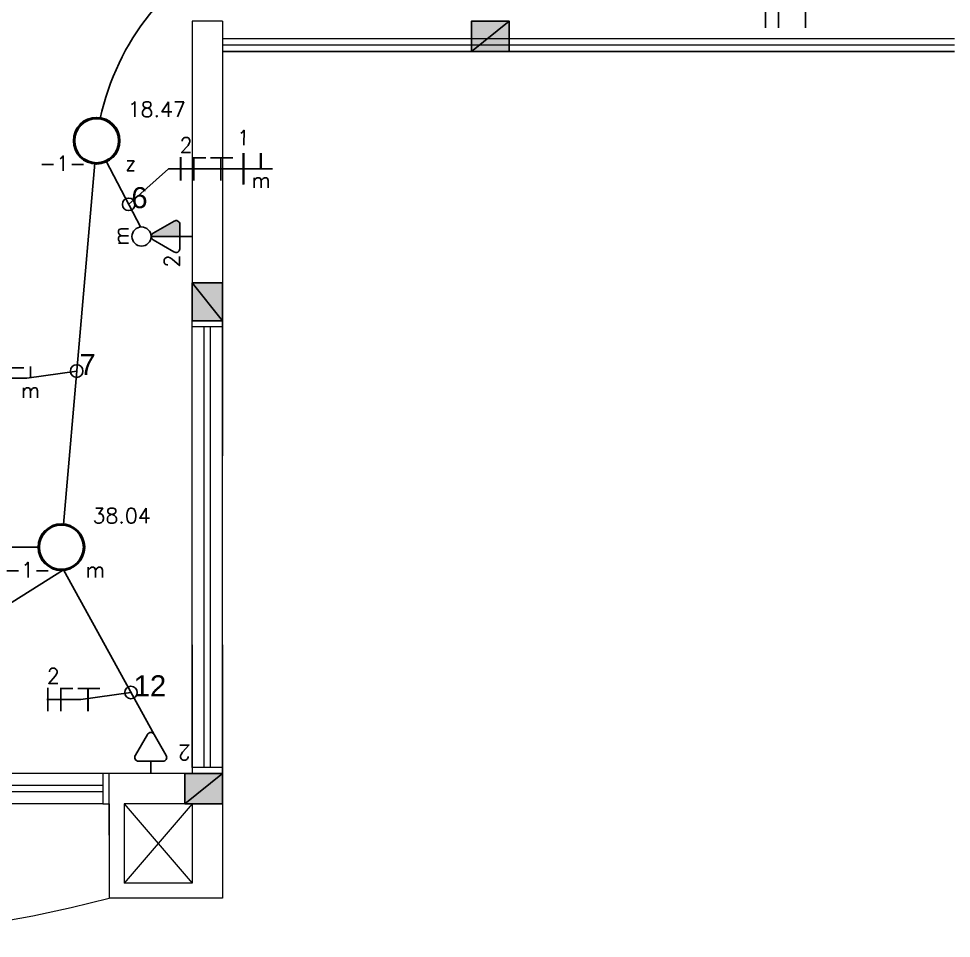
# Model space of a CAD drawing. Header units: millimetres. Extents: x 4360 to 8806, y 1896 to 3880.
# Drawn here: x 4420.06 to 4427.47, y 1936.76 to 1944.07 of the extents above; entities that cross this region are included whole.
import ezdxf
from ezdxf.enums import TextEntityAlignment as Align

# ---------------------------------------------------------------- set-up
doc = ezdxf.new("R2010")
doc.units = ezdxf.units.MM
doc.linetypes.add('ACAD_ISO03W100', pattern=[30, 12, -18])
doc.linetypes.add('Contínuo', pattern=[0])
for name, color, linetype, lineweight in [('C-Paredes-Acessorios', 20, 'Continuous', 5), ('ILUMINAÇÃO', 1, 'Contínuo', 50), ('TOMADAS', 1, 'Continuous', 25)]:
    doc.layers.add(name, color=color, linetype=linetype, lineweight=lineweight)
doc.layers.add('C-Pilares', color=7, linetype='Continuous', plot=False)
for name, color, linetype in [('CIRCUITOS', 255, 'Continuous'), ('Eletrodutos', 4, 'Continuous'), ('INTERRUPTORES', 1, 'Continuous')]:
    doc.layers.add(name, color=color, linetype=linetype)
doc.styles.add('RomanS', font='romans.shx')
doc.styles.get("Standard").update_dxf_attribs({"font": 'arial.ttf'})

# ---------------------------------------------------------------- blocks, each defined once
blk = doc.blocks.new('A$C2A3D30EB')
at = {"layer": 'C-Pilares'}
for color, points in [(6, [(0, 0), (24, 30), (0, 30)]), (6, [(24, 30), (0, 30), (0, 0)]), (135, [(24, 30), (0, 0), (24, 0)])]:
    blk.add_hatch(color=color, dxfattribs=at).paths.add_polyline_path(points)
blk.add_line((24, 30), (0, 0), dxfattribs=at)
at = {"layer": 'C-Pilares', "color": 7}
blk.add_lwpolyline([(0, 0), (24, 0), (24, 30), (0, 30)], close=True, dxfattribs=at)
blk = doc.blocks.new('TEBAI01')
for p, q in [((-1.617, 1.949), (-0.353, 4.139)), ((0.353, 4.139), (1.631, 1.925)), ((-1.297, 1.32), (1.28, 1.32)), ((0, 0), (0, 1.32))]:
    blk.add_line(p, q)
for centre, start, end in [((0, 3.967), 26.04787, 153.95213), ((-1.302, 1.713), 143.13324, 270.77697), ((1.3, 1.713), 267.18113, 32.56886)]:
    blk.add_arc(centre, 0.393, start, end)
at = {"style": 'RomanS', "flags": 8}
for tag, p in [('020', (-5.031, 2.198)), ('001', (3.561, 2.226))]:
    blk.add_attdef(tag, text='', height=1.6, dxfattribs=at).set_placement(p, align=Align.MIDDLE_CENTER)
blk = doc.blocks.new('Ir1s01')
blk.add_circle((0, 1.017), 1.017)
at = {"style": 'RomanS', "flags": 8}
blk.add_attdef('009', text='', height=1.6, dxfattribs=at).set_placement((1.811, 2.295), align=Align.MIDDLE_CENTER)
blk = doc.blocks.new('A$C0BD3781F')
blk.add_circle((0.36, 0.36), 0.36)
at = {"style": 'RomanS', "flags": 8}
for tag, p in [('001', (0.188, 0.472)), ('009', (0.502, 0.474)), ('020', (0.356, 0.232))]:
    blk.add_attdef(tag, text='', height=0.16, dxfattribs=at).set_placement(p, align=Align.MIDDLE_CENTER)
blk = doc.blocks.new('TEMED02')
for p, q in [((-1.617, 1.949), (-0.353, 4.139)), ((0, 1.32), (0, 4.36)), ((0.353, 4.139), (1.631, 1.925)), ((-1.297, 1.32), (1.28, 1.32)), ((0, 0), (0, 1.32))]:
    blk.add_line(p, q)
for centre, start, end in [((0, 3.967), 26.04787, 153.95213), ((-1.302, 1.713), 143.13324, 270.77697), ((1.3, 1.713), 267.18113, 32.56886)]:
    blk.add_arc(centre, 0.393, start, end)
at = {"linetype": 'Continuous'}
for points in [[(0, 4.36), (1.631, 1.925), (0.208, 4.3)], [(1.631, 1.925), (0, 4.36), (1.693, 1.721)], [(0, 1.32), (1.693, 1.721), (0, 4.36)], [(0.353, 4.139), (0.208, 4.3), (1.631, 1.925)], [(1.693, 1.721), (0, 1.32), (1.64, 1.516)], [(1.28, 1.32), (1.64, 1.516), (0, 1.32)], [(1.64, 1.516), (1.28, 1.32), (1.487, 1.367)]]:
    blk.add_solid(points, dxfattribs=at)
at = {"style": 'RomanS', "flags": 8}
for tag, p in [('020', (-4.961, 2.195)), ('001', (3.391, 2.166))]:
    blk.add_attdef(tag, text='', height=1.6, dxfattribs=at).set_placement(p, align=Align.MIDDLE_CENTER)
blk = doc.blocks.new('A$C3508442B')
at = {"const_width": 0.024}
for points in [[(0.2619, 0.2242), (0.5919, 0.1608)], [(0.2272, 0.0435), (0.3922, 0.0118)]]:
    blk.add_lwpolyline(points, dxfattribs=at)
at = {"style": 'RomanS', "flags": 8}
for tag, p in [('009', (0.6337, 0.3286)), ('001', (0.1047, 0.2577))]:
    blk.add_attdef(tag, text='', height=0.16, rotation=79, dxfattribs=at).set_placement(p, align=Align.MIDDLE_CENTER)
blk = doc.blocks.new('FNT')
at = {"const_width": 0.24}
for points in [[(0.12, 1.68), (0.12, -1.68)], [(1.84, 1.56), (3.68, 1.56)], [(1.96, 1.44), (1.96, -1.68)], [(4.32, 1.56), (7.52, 1.56)], [(5.8, 1.44), (5.8, -1.68)]]:
    blk.add_lwpolyline(points, dxfattribs=at)
at = {"style": 'RomanS', "flags": 8}
blk.add_attdef('001', text='', height=1.6, dxfattribs=at).set_placement((0.89, 3.34), align=Align.MIDDLE_CENTER)
blk = doc.blocks.new('FRRR')
at = {"const_width": 0.24}
blk.add_lwpolyline([(1.72, 1.68), (1.72, 0)], dxfattribs=at)
at = {"style": 'RomanS', "flags": 8}
blk.add_attdef('009', text='', height=1.6, dxfattribs=at).set_placement((1.72, -1.67), align=Align.MIDDLE_CENTER)

msp = doc.modelspace()

# ---------------------------------------------------------------- linework, layer by layer
at = {"layer": 'C-Paredes-Acessorios'}
for p, q in [((4421.67851, 1944.05158), (4421.43851, 1944.05158)), ((4421.67851, 1944.05158), (4421.43851, 1944.05158)), ((4421.43851, 1944.05158), (4421.43851, 1941.97158)), ((4421.67851, 1944.05158), (4421.67851, 1940.59658)), ((4421.67851, 1944.05158), (4421.67851, 1941.97158)), ((4423.65851, 1944.05158), (4423.65851, 1943.81158)), ((4423.65851, 1944.05158), (4423.65851, 1943.81158)), ((4427.49851, 1943.91158), (4421.67851, 1943.91158)), ((4427.49851, 1943.91158), (4421.67851, 1943.91158)), ((4427.49851, 1943.86158), (4421.67851, 1943.86158)), ((4427.49851, 1943.86158), (4421.67851, 1943.86158)), ((4421.43851, 1938.12158), (4421.43851, 1941.67158)), ((4421.53351, 1938.12158), (4421.53351, 1941.62158)), ((4421.53351, 1938.12158), (4421.53351, 1941.62158)), ((4421.58351, 1938.12158), (4421.58351, 1941.62158)), ((4421.58351, 1938.12158), (4421.58351, 1941.62158)), ((4421.67851, 1938.12158), (4421.67851, 1941.67158)), ((4421.43851, 1939.14658), (4421.43851, 1940.59658)), ((4421.43851, 1939.14658), (4421.43851, 1940.59658)), ((4421.67851, 1939.14658), (4421.67851, 1940.59658)), ((4421.67851, 1939.14658), (4421.67851, 1940.59658)), ((4421.53351, 1939.14658), (4421.53351, 1939.59658)), ((4421.53351, 1939.14658), (4421.53351, 1939.59658)), ((4421.58351, 1939.14658), (4421.58351, 1939.59658)), ((4421.58351, 1939.14658), (4421.58351, 1939.59658)), ((4421.43851, 1939.09658), (4421.43851, 1938.07158)), ((4421.43851, 1939.09658), (4421.43851, 1938.07158)), ((4421.67851, 1939.09658), (4421.67851, 1937.08158)), ((4421.67851, 1939.09658), (4421.67851, 1937.08158)), ((4420.72851, 1938.07158), (4415.90851, 1938.07158)), ((4420.72851, 1938.07158), (4415.90851, 1938.07158)), ((4421.43851, 1938.07158), (4420.77851, 1938.07158)), ((4420.77851, 1937.83158), (4420.77851, 1938.07158)), ((4421.43851, 1938.07158), (4420.77851, 1938.07158)), ((4420.77851, 1937.83158), (4420.77851, 1938.07158)), ((4420.72851, 1937.97658), (4415.90851, 1937.97658)), ((4420.72851, 1937.97658), (4415.90851, 1937.97658)), ((4420.72851, 1937.92658), (4415.90851, 1937.92658)), ((4420.72851, 1937.92658), (4415.90851, 1937.92658)), ((4420.72851, 1937.83158), (4415.90851, 1937.83158)), ((4420.72851, 1937.83158), (4415.90851, 1937.83158)), ((4420.77851, 1937.83158), (4420.77851, 1937.08158)), ((4420.77851, 1937.83158), (4420.77851, 1937.08158)), ((4421.43851, 1937.83158), (4420.89851, 1937.83158)), ((4420.89851, 1937.83158), (4420.89851, 1937.20158)), ((4421.43851, 1937.83158), (4420.89851, 1937.83158)), ((4420.89851, 1937.83158), (4420.89851, 1937.20158)), ((4421.43851, 1937.83158), (4421.43851, 1937.20158)), ((4421.43851, 1937.83158), (4421.43851, 1937.20158)), ((4421.43851, 1937.20158), (4420.89851, 1937.20158)), ((4421.43851, 1937.20158), (4420.89851, 1937.20158)), ((4421.67851, 1937.08158), (4420.77851, 1937.08158)), ((4421.67851, 1937.08158), (4420.77851, 1937.08158))]:
    msp.add_line(p, q, dxfattribs=at)
at = {"layer": 'C-Paredes-Acessorios', "lineweight": 30}
msp.add_line((4427.49851, 1943.81158), (4421.67851, 1943.81158), dxfattribs=at)
msp.add_line((4427.49851, 1943.81158), (4421.67851, 1943.81158), dxfattribs=at)
at = {"layer": 'C-Paredes-Acessorios', "color": 3}
for p, q in [((4420.77851, 1937.58158), (4420.77851, 1937.83158)), ((4421.43851, 1937.83158), (4420.89851, 1937.20158)), ((4420.89851, 1937.83158), (4421.43851, 1937.20158)), ((4421.43851, 1937.83158), (4420.89851, 1937.20158)), ((4420.89851, 1937.83158), (4421.43851, 1937.20158))]:
    msp.add_line(p, q, dxfattribs=at)
for points in [[(4421.67851, 1941.67158), (4421.67851, 1941.62158), (4421.43851, 1941.62158), (4421.43851, 1941.67158)], [(4421.67851, 1941.67158), (4421.67851, 1941.67158), (4421.67851, 1941.62158), (4421.43851, 1941.62158), (4421.43851, 1941.67158)], [(4421.67851, 1941.67158), (4421.67851, 1941.62158), (4421.43851, 1941.62158), (4421.43851, 1941.67158)], [(4420.77851, 1938.07158), (4420.72851, 1938.07158), (4420.72851, 1937.83158), (4420.77851, 1937.83158)], [(4420.77851, 1938.07158), (4420.77851, 1938.07158), (4420.72851, 1938.07158), (4420.72851, 1937.83158), (4420.77851, 1937.83158)], [(4420.77851, 1938.07158), (4420.72851, 1938.07158), (4420.72851, 1937.83158), (4420.77851, 1937.83158)], [(4421.67851, 1938.07158), (4421.67851, 1938.12158), (4421.43851, 1938.12158), (4421.43851, 1938.07158)], [(4421.67851, 1938.07158), (4421.67851, 1938.07158), (4421.67851, 1938.12158), (4421.43851, 1938.12158), (4421.43851, 1938.07158)], [(4421.67851, 1938.07158), (4421.67851, 1938.12158), (4421.43851, 1938.12158), (4421.43851, 1938.07158)]]:
    msp.add_lwpolyline(points, dxfattribs=at)
at = {"layer": 'C-Paredes-Acessorios', "linetype": 'ACAD_ISO03W100'}
msp.add_arc((4418.31851, 1946.40762), 9.64502, 255.223228, 284.776772, dxfattribs=at)
at = {"layer": 'CIRCUITOS'}
for p, q in [((4421.25025, 1942.87883), (4420.93306, 1942.59598)), ((4421.25025, 1942.87883), (4422.07566, 1942.87883)), ((4420.1225, 1941.21482), (4420.5198, 1941.27078)), ((4419.12381, 1941.21482), (4420.1225, 1941.21482)), ((4420.28348, 1938.66052), (4420.5541, 1938.66052)), ((4420.5541, 1938.66052), (4420.95139, 1938.71648))]:
    msp.add_line(p, q, dxfattribs=at)
at = {"layer": 'CIRCUITOS', "const_width": 0.0135}
msp.add_lwpolyline([(4419.99788, 1941.29646), (4420.10138, 1941.29646)], dxfattribs=at)
at = {"layer": 'CIRCUITOS'}
for centre in [(4420.93306, 1942.59598), (4420.5198, 1941.27078), (4420.95139, 1938.71648)]:
    msp.add_circle(centre, 0.05, dxfattribs=at)
at = {"layer": 'Eletrodutos'}
for p, q in [((4420.66296, 1942.92226), (4420.41405, 1940.05091)), ((4420.75483, 1942.93857), (4421.02664, 1942.4161)), ((4420.21851, 1939.87158), (4418.49851, 1939.87158)), ((4420.41558, 1939.6924), (4418.31417, 1938.36904)), ((4420.41558, 1939.6924), (4421.13502, 1938.38203))]:
    msp.add_line(p, q, dxfattribs=at)
for centre, radius, start, end in [((4435.4423, 1972.609), 29.38736, 229.683752, 265.688374), ((4422.63307, 1942.87136), 1.96807, 114.298139, 168.04013)]:
    msp.add_arc(centre, radius, start, end, dxfattribs=at)

# ---------------------------------------------------------------- block references
at = {"layer": 'C-Paredes-Acessorios', "xscale": -0.01, "yscale": 0.01, "zscale": 0.01}
for p, rotation in [((4423.65851, 1943.81158), 270), ((4423.65851, 1943.81158), 270), ((4421.43851, 1941.97158), 180), ((4421.43851, 1941.97158), 180), ((4421.43851, 1941.97158), 180), ((4421.37851, 1937.83158), 270), ((4421.37851, 1937.83158), 270)]:
    msp.add_blockref('A$C2A3D30EB', p, dxfattribs=dict(at, rotation=rotation))
at = {"layer": 'CIRCUITOS', "lineweight": 30}
ref = msp.add_blockref('FNT', (4425.98832, 1944.09205), dxfattribs=dict(at, xscale=0.05624999999918144, yscale=0.05624999999918144, zscale=0.05624999999918144))
ref.add_attrib('001', 'QDC Ap2', dxfattribs={"layer": '0', "height": 0.12, "style": 'RomanS', "flags": 8}).set_placement((4426.03825, 1944.28008), align=Align.MIDDLE_CENTER)
ref = msp.add_blockref('A$C3508442B', (4422.04987, 1943.1647), dxfattribs=dict(at, xscale=-0.7499999999999991, yscale=0.7499999999999996, zscale=0.7499999999999996, rotation=78.7512890459185))
ref.add_attrib('009', 'm', dxfattribs={"layer": '0', "height": 0.12, "rotation": 359.751289, "style": 'RomanS', "flags": 8}).set_placement((4421.98644, 1942.78745), align=Align.MIDDLE_CENTER)
ref.add_attrib('001', '1', dxfattribs={"layer": '0', "height": 0.12, "rotation": 359.751289, "style": 'RomanS', "flags": 8}).set_placement((4421.84498, 1943.12539), align=Align.MIDDLE_CENTER)
ref = msp.add_blockref('FNT', (4421.33973, 1942.87883), dxfattribs=dict(at, xscale=0.05624999999918144, yscale=0.05624999999918144, zscale=0.05624999999918144))
ref.add_attrib('001', '2', dxfattribs={"layer": '0', "height": 0.12, "style": 'RomanS', "flags": 8}).set_placement((4421.38966, 1943.06686), align=Align.MIDDLE_CENTER)
at = {"layer": 'CIRCUITOS'}
ref = msp.add_blockref('FRRR', (4420.05615, 1941.21482), dxfattribs=dict(at, xscale=0.05624999999999999, yscale=0.05624999999999999, zscale=0.05624999999999999))
ref.add_attrib('009', 'm', dxfattribs={"layer": '0', "height": 0.12, "style": 'RomanS'}).set_placement((4420.15286, 1941.11709), align=Align.MIDDLE_CENTER)
at = {"layer": 'CIRCUITOS', "lineweight": 30}
ref = msp.add_blockref('FNT', (4420.28348, 1938.66052), dxfattribs=dict(at, xscale=0.05624999999918144, yscale=0.05624999999918144, zscale=0.05624999999918144))
ref.add_attrib('001', '2', dxfattribs={"layer": '0', "height": 0.12, "style": 'RomanS', "flags": 8}).set_placement((4420.33341, 1938.84855), align=Align.MIDDLE_CENTER)
at = {"layer": 'ILUMINAÇÃO'}
ref = msp.add_blockref('A$C0BD3781F', (4420.49853, 1943.28158), dxfattribs=dict(at, xscale=-0.5, yscale=0.5, zscale=0.5, rotation=180))
ref.add_attrib('020', '18.47', dxfattribs={"layer": '0', "height": 0.12, "style": 'RomanS', "flags": 8}).set_placement((4421.15671, 1943.35132), align=Align.MIDDLE_CENTER)
ref.add_attrib('009', 'z', dxfattribs={"layer": '0', "height": 0.12, "style": 'RomanS', "flags": 8}).set_placement((4420.94851, 1942.92158), align=Align.MIDDLE_CENTER)
ref.add_attrib('001', '-1-', dxfattribs={"layer": '0', "height": 0.12, "style": 'RomanS', "flags": 8}).set_placement((4420.40851, 1942.92158), align=Align.MIDDLE_CENTER)
ref = msp.add_blockref('A$C0BD3781F', (4420.21853, 1940.05158), dxfattribs=dict(at, xscale=-0.5, yscale=0.5, zscale=0.5, rotation=180))
ref.add_attrib('020', '38.04', dxfattribs={"layer": '0', "height": 0.12, "style": 'RomanS', "flags": 8}).set_placement((4420.87671, 1940.12132), align=Align.MIDDLE_CENTER)
ref.add_attrib('009', 'm', dxfattribs={"layer": '0', "height": 0.12, "style": 'RomanS', "flags": 8}).set_placement((4420.66851, 1939.69158), align=Align.MIDDLE_CENTER)
ref.add_attrib('001', '-1-', dxfattribs={"layer": '0', "height": 0.12, "style": 'RomanS', "flags": 8}).set_placement((4420.12851, 1939.69158), align=Align.MIDDLE_CENTER)
at = {"layer": 'INTERRUPTORES'}
ref = msp.add_blockref('Ir1s01', (4421.11151, 1942.34032), dxfattribs=dict(at, xscale=0.0749999999989086, yscale=0.0749999999989086, zscale=0.0749999999989086, rotation=89.99999999999999))
ref.add_attrib('009', 'm', dxfattribs={"layer": '0', "height": 0.12, "rotation": 90, "style": 'RomanS', "flags": 8}).set_placement((4420.87127, 1942.34491), align=Align.MIDDLE_CENTER)
at = {"layer": 'TOMADAS'}
ref = msp.add_blockref('TEMED02', (4421.43851, 1942.34032), dxfattribs=dict(at, xscale=0.07500000006984917, yscale=0.07500000006984917, zscale=0.07500000006984917, rotation=89.99999999999999))
ref.add_attrib('001', '2', dxfattribs={"layer": '0', "height": 0.12, "rotation": 90, "style": 'RomanS', "flags": 8}).set_placement((4421.27603, 1942.14501), align=Align.MIDDLE_CENTER)
ref = msp.add_blockref('TEBAI01', (4421.10851, 1938.07158), dxfattribs=dict(at, xscale=0.07500000006984917, yscale=0.07500000006984917, zscale=0.07500000006984917, rotation=359.9999999991153))
ref.add_attrib('001', '2', dxfattribs={"layer": '0', "height": 0.12, "rotation": 180, "style": 'RomanS', "flags": 8}).set_placement((4421.37559, 1938.23856), align=Align.MIDDLE_CENTER)

# ---------------------------------------------------------------- texts
at = {"layer": 'Eletrodutos', "attachment_point": 1}
for s, insert, char_height in [('6', (4420.95415, 1942.73269), 0.16702), ('7', (4420.54089, 1941.40748), 0.16702), ('12', (4420.97248, 1938.85319), 0.167023)]:
    msp.add_mtext_dynamic_manual_height_columns(s, width=0.2590259, gutter_width=0.83512, heights=[0], dxfattribs=dict(at, insert=insert, char_height=char_height))

doc.saveas('drawing.dxf')
